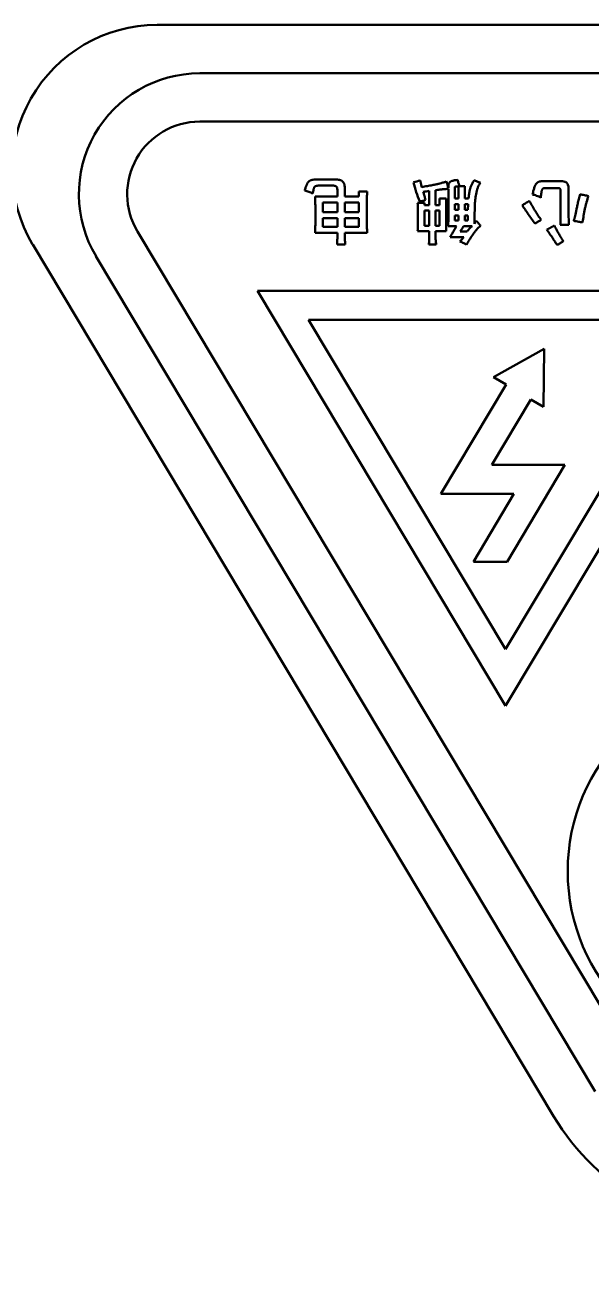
# Model space of a CAD drawing. Header units: millimetres. Extents: x 845401 to 948039, y 511594 to 550263.
# Drawn here: x 913676.32 to 913685.69, y 544566.58 to 544587.22 of the extents above; entities that cross this region are included whole.
import ezdxf

# ---------------------------------------------------------------- set-up
doc = ezdxf.new("R2010")
doc.units = ezdxf.units.MM
doc.layers.add('可见 (ISO)', color=7, linetype='Continuous', lineweight=50)

# ---------------------------------------------------------------- blocks, each defined once
blk = doc.blocks.new('A$C2A4E01FC')
at = {"layer": '可见 (ISO)', "color": 251}
for p, q in [((1341.815, 562.351), (1321.815, 562.351)), ((1322.521, 561.551), (1341.11, 561.551)), ((1322.521, 560.751), (1341.11, 560.751)), ((1324.432, 559.792), (1324.786, 559.792)), ((1324.737, 559.693), (1324.496, 559.693)), ((1324.801, 559.51), (1324.801, 559.622)), ((1324.925, 559.658), (1324.925, 559.51)), ((1325.156, 559.51), (1325.156, 559.596)), ((1325.156, 559.596), (1325.294, 559.596)), ((1326.321, 559.369), (1326.321, 559.606)), ((1326.427, 559.617), (1326.427, 559.369)), ((1326.64, 559.657), (1326.64, 559.685)), ((1326.64, 559.194), (1326.64, 559.638)), ((1326.746, 559.478), (1326.746, 559.663)), ((1326.804, 559.676), (1326.804, 559.478)), ((1326.828, 559.683), (1326.91, 559.683)), ((1326.91, 559.683), (1326.91, 559.478)), ((1328.198, 559.765), (1328.528, 559.765)), ((1328.464, 559.652), (1328.251, 559.652)), ((1328.497, 559.217), (1328.497, 559.608)), ((1328.63, 559.655), (1328.63, 559.221)), ((1324.433, 559.51), (1324.801, 559.51)), ((1324.561, 559.411), (1324.801, 559.411)), ((1324.561, 559.251), (1324.561, 559.411)), ((1324.801, 559.411), (1324.801, 559.251)), ((1324.925, 559.51), (1325.156, 559.51)), ((1324.925, 559.411), (1325.156, 559.411)), ((1324.925, 559.251), (1324.925, 559.411)), ((1325.156, 559.411), (1325.156, 559.251)), ((1326.13, 559.41), (1326.245, 559.41)), ((1326.245, 559.41), (1326.245, 559.369)), ((1326.245, 559.369), (1326.321, 559.369)), ((1326.427, 559.369), (1326.494, 559.369)), ((1326.494, 559.369), (1326.494, 559.478)), ((1326.494, 559.478), (1326.605, 559.478)), ((1326.804, 559.478), (1326.746, 559.478)), ((1326.746, 559.388), (1326.804, 559.388)), ((1326.746, 559.291), (1326.746, 559.388)), ((1326.804, 559.388), (1326.804, 559.291)), ((1326.91, 559.478), (1326.973, 559.478)), ((1326.91, 559.388), (1326.968, 559.388)), ((1326.91, 559.291), (1326.91, 559.388)), ((1326.968, 559.388), (1326.964, 559.291)), ((1324.801, 559.251), (1324.561, 559.251)), ((1324.561, 559.156), (1324.801, 559.156)), ((1324.561, 559.009), (1324.561, 559.156)), ((1324.801, 559.156), (1324.801, 559.009)), ((1325.156, 559.251), (1324.925, 559.251)), ((1324.925, 559.156), (1325.156, 559.156)), ((1324.925, 559.009), (1324.925, 559.156)), ((1325.156, 559.156), (1325.156, 559.009)), ((1326.245, 559.279), (1326.321, 559.279)), ((1326.245, 559.027), (1326.245, 559.279)), ((1326.321, 559.279), (1326.321, 559.027)), ((1326.427, 559.279), (1326.494, 559.279)), ((1326.427, 559.027), (1326.427, 559.279)), ((1326.494, 559.279), (1326.494, 559.027)), ((1326.804, 559.291), (1326.746, 559.291)), ((1326.746, 559.201), (1326.804, 559.201)), ((1326.746, 559.114), (1326.746, 559.201)), ((1326.804, 559.201), (1326.804, 559.114)), ((1326.964, 559.291), (1326.91, 559.291)), ((1326.91, 559.201), (1326.963, 559.201)), ((1326.91, 559.114), (1326.91, 559.201)), ((1326.963, 559.201), (1326.963, 559.114)), ((1327.073, 559.189), (1327.073, 559.063)), ((1324.801, 559.009), (1324.561, 559.009)), ((1325.156, 559.009), (1324.925, 559.009)), ((1326.321, 559.027), (1326.245, 559.027)), ((1326.494, 559.027), (1326.427, 559.027)), ((1326.776, 559.024), (1326.636, 559.024)), ((1326.804, 559.114), (1326.746, 559.114)), ((1326.891, 559.024), (1327.031, 559.024)), ((1326.963, 559.114), (1326.91, 559.114)), ((1328.635, 559.042), (1328.492, 559.042)), ((1329.756, 545.119), (1321.491, 558.935)), ((1324.801, 558.91), (1324.433, 558.91)), ((1325.294, 558.91), (1324.925, 558.91)), ((1326.321, 558.937), (1326.13, 558.937)), ((1326.321, 558.885), (1326.321, 558.937)), ((1326.605, 558.937), (1326.427, 558.937)), ((1326.427, 558.937), (1326.427, 558.885)), ((1326.895, 558.842), (1326.667, 558.842)), ((1326.948, 558.932), (1326.832, 558.932)), ((1319.756, 558.719), (1328.382, 544.297)), ((1324.93, 558.719), (1324.797, 558.719)), ((1326.436, 558.719), (1326.317, 558.719)), ((1329.069, 544.708), (1320.804, 558.524)), ((1323.478, 557.951), (1331.691, 557.951)), ((1327.585, 551.086), (1323.478, 557.951)), ((1331.691, 557.951), (1327.585, 551.086)), ((1327.585, 552.021), (1324.324, 557.471)), ((1324.324, 557.471), (1330.845, 557.471)), ((1330.845, 557.471), (1327.585, 552.021)), ((1327.389, 556.524), (1328.227, 556.991)), ((1328.227, 556.991), (1328.212, 556.031)), ((1327.595, 556.401), (1327.389, 556.524)), ((1326.512, 554.591), (1327.595, 556.401)), ((1328.006, 556.154), (1327.358, 555.071)), ((1328.212, 556.031), (1328.006, 556.154)), ((1327.358, 555.071), (1328.57, 555.071)), ((1328.57, 555.071), (1327.613, 553.471)), ((1327.724, 554.591), (1326.512, 554.591)), ((1327.054, 553.471), (1327.724, 554.591)), ((1327.613, 553.471), (1327.054, 553.471))]:
    blk.add_line(p, q, dxfattribs=at)
for centre, radius in [((1332.3, 551.351), 19.758), ((1331.815, 548.351), 3.2)]:
    blk.add_circle(centre, radius, dxfattribs=at)
for centre, radius, start, end in [((1332.3, 551.351), 28, 43.8274, 316.1726), ((1321.815, 559.951), 2.4, 90, 210.888), ((1322.521, 559.551), 2, 90, 210.888), ((1322.521, 559.551), 1.2, 90, 210.888), ((1325.9, 560.537), 0.806, 281.6008, 289.8471), ((1323.053, 559.203), 3.587, 357.1376, 359.8597), ((1332.219, 559.224), 3.589, 180.047, 182.9131), ((1331.815, 546.351), 4, 210.888, 329.112)]:
    blk.add_arc(centre, radius, start, end, dxfattribs=at)
for points, knots in [([(1324.26, 559.611), (1324.265, 559.628), (1324.272, 559.653), (1324.284, 559.684), (1324.292, 559.703), (1324.3, 559.72), (1324.307, 559.735), (1324.316, 559.748), (1324.324, 559.758), (1324.332, 559.766), (1324.343, 559.773), (1324.354, 559.779), (1324.367, 559.784), (1324.381, 559.787), (1324.403, 559.791), (1324.42, 559.792), (1324.432, 559.792)], [0, 0, 0, 0, 0.0000537116, 0.0000770763, 0.0000981406, 0.0001170739, 0.0001337856, 0.0001483756, 0.0001609264, 0.0001726849, 0.0001847575, 0.0001976316, 0.0002111889, 0.0002259021, 0.0002417342, 0.0002771096, 0.0002771096, 0.0002771096, 0.0002771096]), ([(1324.786, 559.792), (1324.797, 559.792), (1324.812, 559.792), (1324.832, 559.789), (1324.845, 559.785), (1324.857, 559.781), (1324.869, 559.775), (1324.879, 559.769), (1324.888, 559.761), (1324.897, 559.752), (1324.904, 559.742), (1324.91, 559.731), (1324.915, 559.718), (1324.919, 559.705), (1324.923, 559.685), (1324.925, 559.669), (1324.925, 559.658)], [0, 0, 0, 0, 0.0000314386, 0.0000457774, 0.0000593554, 0.0000722026, 0.0000846443, 0.000096858, 0.0001087245, 0.0001208026, 0.0001331633, 0.000145845, 0.0001590003, 0.0001729289, 0.0001877579, 0.0002200341, 0.0002200341, 0.0002200341, 0.0002200341]), ([(1326.64, 559.685), (1326.64, 559.699), (1326.642, 559.714), (1326.647, 559.727), (1326.649, 559.732), (1326.652, 559.737), (1326.656, 559.742), (1326.661, 559.75), (1326.668, 559.756), (1326.676, 559.76), (1326.679, 559.762), (1326.683, 559.764), (1326.686, 559.765), (1326.69, 559.767), (1326.695, 559.769), (1326.699, 559.77), (1326.704, 559.772), (1326.709, 559.773), (1326.714, 559.774), (1326.719, 559.776), (1326.725, 559.777), (1326.731, 559.778), (1326.737, 559.78), (1326.743, 559.781), (1326.75, 559.782), (1326.765, 559.784), (1326.78, 559.786), (1326.795, 559.787)], [0, 0, 0, 0, 0.0000415288, 0.0000415288, 0.0000415288, 0.0000594589, 0.0000594589, 0.0000594589, 0.0000865363, 0.0000865363, 0.0000865363, 0.0000979707, 0.0000979707, 0.0000979707, 0.0001112376, 0.0001112376, 0.0001112376, 0.0001264567, 0.0001264567, 0.0001264567, 0.000143781, 0.000143781, 0.000143781, 0.000163006, 0.000163006, 0.000163006, 0.0002082126, 0.0002082126, 0.0002082126, 0.0002082126]), ([(1326.795, 559.787), (1326.797, 559.769), (1326.803, 559.741), (1326.817, 559.706), (1326.825, 559.69), (1326.828, 559.683)], [0, 0, 0, 0, 0.0000557195, 0.0000866129, 0.0001103763, 0.0001103763, 0.0001103763, 0.0001103763]), ([(1326.973, 559.478), (1326.975, 559.497), (1326.978, 559.528), (1326.985, 559.571), (1326.989, 559.601), (1326.995, 559.628), (1327, 559.648), (1327.008, 559.669), (1327.016, 559.691), (1327.027, 559.713), (1327.043, 559.744), (1327.057, 559.767), (1327.067, 559.783)], [0, 0, 0, 0, 0.0000573774, 0.0000918254, 0.0001300117, 0.0001504706, 0.0001716241, 0.000193888, 0.0002173311, 0.0002417015, 0.0002673674, 0.0003223125, 0.0003223125, 0.0003223125, 0.0003223125]), ([(1327.067, 559.783), (1327.082, 559.773), (1327.115, 559.757), (1327.151, 559.747), (1327.169, 559.743)], [0, 0, 0, 0, 0.0000542303, 0.0001101348, 0.0001101348, 0.0001101348, 0.0001101348]), ([(1324.395, 559.561), (1324.373, 559.572), (1324.329, 559.591), (1324.283, 559.606), (1324.26, 559.611)], [0, 0, 0, 0, 0.0000730814, 0.0001440627, 0.0001440627, 0.0001440627, 0.0001440627]), ([(1324.496, 559.693), (1324.486, 559.692), (1324.472, 559.692), (1324.455, 559.689), (1324.444, 559.686), (1324.435, 559.682), (1324.428, 559.677), (1324.422, 559.672), (1324.418, 559.665), (1324.415, 559.657), (1324.412, 559.648), (1324.409, 559.637), (1324.406, 559.625), (1324.403, 559.611), (1324.399, 559.589), (1324.396, 559.572), (1324.395, 559.561)], [0, 0, 0, 0, 0.0000291436, 0.0000414198, 0.0000523538, 0.000061869, 0.0000704541, 0.0000781509, 0.0000856188, 0.0000938002, 0.0001033199, 0.000114418, 0.0001270003, 0.0001409102, 0.0001563536, 0.0001918641, 0.0001918641, 0.0001918641, 0.0001918641]), ([(1324.801, 559.622), (1324.801, 559.632), (1324.8, 559.647), (1324.793, 559.665), (1324.786, 559.675), (1324.776, 559.683), (1324.76, 559.691), (1324.746, 559.693), (1324.737, 559.693)], [0, 0, 0, 0, 0.0000313081, 0.0000445029, 0.000056662, 0.0000684342, 0.0000808367, 0.0001093893, 0.0001093893, 0.0001093893, 0.0001093893]), ([(1325.294, 559.596), (1325.294, 559.59), (1325.293, 559.581), (1325.292, 559.567), (1325.292, 559.554), (1325.292, 559.539), (1325.291, 559.523), (1325.291, 559.505), (1325.291, 559.485), (1325.29, 559.464), (1325.29, 559.442), (1325.29, 559.417), (1325.29, 559.391), (1325.289, 559.364), (1325.289, 559.323), (1325.289, 559.292), (1325.289, 559.271)], [0, 0, 0, 0, 0.0000178854, 0.0000292284, 0.0000421152, 0.0000568842, 0.0000730264, 0.0000908851, 0.0001104603, 0.0001315806, 0.0001542438, 0.0001786239, 0.0002047208, 0.0002323629, 0.0002615501, 0.0003250741, 0.0003250741, 0.0003250741, 0.0003250741]), ([(1326.164, 559.429), (1326.144, 559.481), (1326.106, 559.586), (1326.076, 559.693), (1326.062, 559.747)], [0, 0, 0, 0, 0.0001674687, 0.0003340893, 0.0003340893, 0.0003340893, 0.0003340893]), ([(1326.197, 559.669), (1326.229, 559.675), (1326.274, 559.683), (1326.332, 559.693), (1326.369, 559.7), (1326.403, 559.707), (1326.432, 559.713), (1326.457, 559.718), (1326.485, 559.724), (1326.516, 559.731), (1326.557, 559.744), (1326.585, 559.755), (1326.602, 559.765)], [0, 0, 0, 0, 0.0000963741, 0.0001384742, 0.0001763936, 0.0002105019, 0.0002404632, 0.000266414, 0.0002882226, 0.0003261092, 0.0003600835, 0.0004178635, 0.0004178635, 0.0004178635, 0.0004178635]), ([(1326.223, 559.59), (1326.225, 559.581), (1326.229, 559.568), (1326.235, 559.549), (1326.239, 559.533), (1326.245, 559.516), (1326.252, 559.49), (1326.259, 559.47), (1326.263, 559.456)], [0, 0, 0, 0, 0.0000267933, 0.0000422199, 0.0000588965, 0.0000770882, 0.0000966429, 0.0001398689, 0.0001398689, 0.0001398689, 0.0001398689]), ([(1326.64, 559.638), (1326.636, 559.638), (1326.625, 559.638), (1326.607, 559.637), (1326.583, 559.635), (1326.557, 559.633), (1326.529, 559.63), (1326.485, 559.624), (1326.451, 559.62), (1326.427, 559.617)], [0, 0, 0, 0, 0.0000120194, 0.0000324699, 0.0000556921, 0.0000817201, 0.0001105313, 0.0001421667, 0.0002138263, 0.0002138263, 0.0002138263, 0.0002138263]), ([(1326.746, 559.663), (1326.746, 559.666), (1326.747, 559.67), (1326.751, 559.674), (1326.754, 559.676), (1326.758, 559.677), (1326.763, 559.677), (1326.77, 559.677), (1326.779, 559.677), (1326.79, 559.677), (1326.798, 559.676), (1326.803, 559.676), (1326.804, 559.676)], [0, 0, 0, 0, 0.00000883637, 0.00001285503, 0.00001732075, 0.00002049487, 0.00002567055, 0.00003255833, 0.00004133919, 0.00005201746, 0.00006459434, 0.00006666197, 0.00006666197, 0.00006666197, 0.00006666197]), ([(1327.169, 559.743), (1327.161, 559.731), (1327.15, 559.714), (1327.138, 559.688), (1327.129, 559.668), (1327.121, 559.647), (1327.114, 559.625), (1327.108, 559.601), (1327.101, 559.569), (1327.093, 559.529), (1327.086, 559.48), (1327.081, 559.431), (1327.075, 559.334), (1327.074, 559.254), (1327.073, 559.189)], [0, 0, 0, 0, 0.0000411486, 0.0000624466, 0.0000842322, 0.0001066472, 0.0001297516, 0.0001536001, 0.000178113, 0.0002277615, 0.0002769336, 0.0003256794, 0.0003740934, 0.0005658465, 0.0005658465, 0.0005658465, 0.0005658465]), ([(1328.033, 559.547), (1328.038, 559.57), (1328.045, 559.603), (1328.057, 559.645), (1328.066, 559.67), (1328.075, 559.692), (1328.083, 559.71), (1328.092, 559.724), (1328.102, 559.735), (1328.112, 559.743), (1328.122, 559.75), (1328.133, 559.755), (1328.145, 559.76), (1328.157, 559.763), (1328.175, 559.765), (1328.188, 559.765), (1328.198, 559.765)], [0, 0, 0, 0, 0.0000713846, 0.0001018445, 0.0001286975, 0.0001521282, 0.0001721154, 0.0001888987, 0.0002029026, 0.00021536, 0.000227661, 0.0002399607, 0.0002522533, 0.000264844, 0.000277874, 0.0003054042, 0.0003054042, 0.0003054042, 0.0003054042]), ([(1328.251, 559.652), (1328.244, 559.652), (1328.234, 559.653), (1328.222, 559.651), (1328.214, 559.649), (1328.208, 559.646), (1328.202, 559.642), (1328.197, 559.637), (1328.193, 559.63), (1328.189, 559.622), (1328.186, 559.612), (1328.183, 559.598), (1328.18, 559.582), (1328.177, 559.564), (1328.172, 559.534), (1328.17, 559.509), (1328.168, 559.492)], [0, 0, 0, 0, 0.0000198537, 0.0000284087, 0.0000363004, 0.0000435788, 0.000050493, 0.0000573237, 0.0000642793, 0.0000726237, 0.0000836117, 0.0000970506, 0.0001129354, 0.0001316554, 0.0001528873, 0.0002033569, 0.0002033569, 0.0002033569, 0.0002033569]), ([(1328.497, 559.608), (1328.497, 559.614), (1328.496, 559.624), (1328.493, 559.634), (1328.489, 559.641), (1328.484, 559.646), (1328.476, 559.65), (1328.469, 559.652), (1328.464, 559.652)], [0, 0, 0, 0, 0.00001906344, 0.00002698558, 0.00003394147, 0.00004045312, 0.00004702913, 0.00006151927, 0.00006151927, 0.00006151927, 0.00006151927]), ([(1328.528, 559.765), (1328.542, 559.765), (1328.562, 559.762), (1328.586, 559.75), (1328.6, 559.738), (1328.612, 559.722), (1328.624, 559.695), (1328.628, 559.672), (1328.63, 559.655)], [0, 0, 0, 0, 0.0000414066, 0.000059972, 0.0000782611, 0.0000972923, 0.0001180783, 0.0001667353, 0.0001667353, 0.0001667353, 0.0001667353]), ([(1324.437, 559.203), (1324.438, 559.236), (1324.437, 559.284), (1324.437, 559.346), (1324.436, 559.386), (1324.436, 559.423), (1324.434, 559.463), (1324.434, 559.492), (1324.433, 559.51)], [0, 0, 0, 0, 0.0000999357, 0.0001440662, 0.0001844211, 0.000220827, 0.0002532913, 0.000306727, 0.000306727, 0.000306727, 0.000306727]), ([(1326.135, 559.176), (1326.135, 559.201), (1326.135, 559.236), (1326.134, 559.282), (1326.134, 559.313), (1326.133, 559.341), (1326.132, 559.373), (1326.131, 559.395), (1326.13, 559.41)], [0, 0, 0, 0, 0.0000741804, 0.0001074939, 0.0001378909, 0.000165888, 0.0001911387, 0.0002339443, 0.0002339443, 0.0002339443, 0.0002339443]), ([(1326.263, 559.456), (1326.248, 559.45), (1326.215, 559.439), (1326.181, 559.432), (1326.164, 559.429)], [0, 0, 0, 0, 0.0000497926, 0.0001035725, 0.0001035725, 0.0001035725, 0.0001035725]), ([(1326.605, 559.478), (1326.604, 559.459), (1326.603, 559.429), (1326.602, 559.388), (1326.601, 559.354), (1326.601, 559.318), (1326.6, 559.266), (1326.6, 559.226), (1326.6, 559.198)], [0, 0, 0, 0, 0.000057556, 0.0000893277, 0.000123331, 0.0001592197, 0.0001973384, 0.0002795835, 0.0002795835, 0.0002795835, 0.0002795835]), ([(1327.86, 559.37), (1327.88, 559.38), (1327.92, 559.401), (1327.959, 559.428), (1327.978, 559.442)], [0, 0, 0, 0, 0.0000657038, 0.0001385347, 0.0001385347, 0.0001385347, 0.0001385347]), ([(1328.074, 559.065), (1328.036, 559.116), (1327.963, 559.217), (1327.893, 559.32), (1327.86, 559.37)], [0, 0, 0, 0, 0.0001925462, 0.0003732832, 0.0003732832, 0.0003732832, 0.0003732832]), ([(1327.978, 559.442), (1327.995, 559.412), (1328.02, 559.367), (1328.054, 559.31), (1328.079, 559.27), (1328.103, 559.232), (1328.135, 559.184), (1328.159, 559.149), (1328.175, 559.127)], [0, 0, 0, 0, 0.00010335, 0.000152405, 0.0001995786, 0.000245114, 0.0002888765, 0.0003711355, 0.0003711355, 0.0003711355, 0.0003711355]), ([(1328.168, 559.492), (1328.146, 559.505), (1328.103, 559.527), (1328.056, 559.542), (1328.033, 559.547)], [0, 0, 0, 0, 0.0000751912, 0.0001466404, 0.0001466404, 0.0001466404, 0.0001466404]), ([(1328.715, 559.11), (1328.718, 559.117), (1328.722, 559.13), (1328.728, 559.149), (1328.732, 559.167), (1328.737, 559.187), (1328.742, 559.21), (1328.747, 559.236), (1328.753, 559.264), (1328.759, 559.295), (1328.766, 559.327), (1328.773, 559.36), (1328.781, 559.395), (1328.79, 559.432), (1328.803, 559.484), (1328.813, 559.524), (1328.82, 559.551)], [0, 0, 0, 0, 0.0000239349, 0.0000397956, 0.0000583544, 0.0000793287, 0.0001030556, 0.0001293701, 0.0001582396, 0.0001892291, 0.0002218349, 0.0002562623, 0.0002921793, 0.000329884, 0.0003692497, 0.0004529733, 0.0004529733, 0.0004529733, 0.0004529733]), ([(1328.82, 559.551), (1328.844, 559.545), (1328.889, 559.534), (1328.935, 559.525), (1328.958, 559.521)], [0, 0, 0, 0, 0.0000734805, 0.0001410058, 0.0001410058, 0.0001410058, 0.0001410058]), ([(1328.958, 559.521), (1328.947, 559.488), (1328.931, 559.438), (1328.914, 559.369), (1328.901, 559.315), (1328.889, 559.259), (1328.875, 559.182), (1328.866, 559.123), (1328.861, 559.083)], [0, 0, 0, 0, 0.0001044862, 0.0001585647, 0.000214065, 0.0002708887, 0.0003290279, 0.0004495883, 0.0004495883, 0.0004495883, 0.0004495883]), ([(1324.433, 558.91), (1324.434, 558.925), (1324.435, 558.951), (1324.436, 558.987), (1324.436, 559.022), (1324.437, 559.061), (1324.437, 559.122), (1324.438, 559.17), (1324.437, 559.203)], [0, 0, 0, 0, 0.0000460544, 0.0000759416, 0.0001102845, 0.0001492626, 0.0001927028, 0.0002931456, 0.0002931456, 0.0002931456, 0.0002931456]), ([(1325.289, 559.271), (1325.289, 559.23), (1325.29, 559.172), (1325.29, 559.097), (1325.29, 559.049), (1325.291, 559.006), (1325.292, 558.961), (1325.293, 558.929), (1325.294, 558.91)], [0, 0, 0, 0, 0.0001229468, 0.0001763503, 0.0002242607, 0.0002666791, 0.0003036036, 0.0003613359, 0.0003613359, 0.0003613359, 0.0003613359]), ([(1326.13, 558.937), (1326.131, 558.952), (1326.132, 558.974), (1326.133, 559.007), (1326.134, 559.035), (1326.134, 559.066), (1326.135, 559.113), (1326.135, 559.15), (1326.135, 559.176)], [0, 0, 0, 0, 0.0000428034, 0.0000683961, 0.0000967351, 0.000127989, 0.0001619875, 0.0002385678, 0.0002385678, 0.0002385678, 0.0002385678]), ([(1326.6, 559.198), (1326.6, 559.171), (1326.6, 559.131), (1326.601, 559.08), (1326.601, 559.046), (1326.602, 559.015), (1326.603, 558.979), (1326.604, 558.953), (1326.605, 558.937)], [0, 0, 0, 0, 0.0000825927, 0.0001195114, 0.0001535134, 0.0001847717, 0.0002131117, 0.0002612341, 0.0002612341, 0.0002612341, 0.0002612341]), ([(1328.492, 559.042), (1328.493, 559.053), (1328.494, 559.071), (1328.495, 559.096), (1328.496, 559.117), (1328.496, 559.139), (1328.497, 559.173), (1328.497, 559.199), (1328.497, 559.217)], [0, 0, 0, 0, 0.0000340485, 0.0000534687, 0.0000744214, 0.0000970906, 0.0001214733, 0.0001748718, 0.0001748718, 0.0001748718, 0.0001748718]), ([(1326.667, 558.842), (1326.676, 558.855), (1326.69, 558.877), (1326.707, 558.908), (1326.722, 558.934), (1326.736, 558.96), (1326.754, 558.99), (1326.767, 559.011), (1326.776, 559.024)], [0, 0, 0, 0, 0.0000487293, 0.00007679, 0.0001073667, 0.0001376431, 0.0001653446, 0.0002122978, 0.0002122978, 0.0002122978, 0.0002122978]), ([(1326.832, 558.932), (1326.842, 558.945), (1326.863, 558.975), (1326.881, 559.006), (1326.891, 559.024)], [0, 0, 0, 0, 0.0000485855, 0.0001091214, 0.0001091214, 0.0001091214, 0.0001091214]), ([(1327.173, 559.029), (1327.15, 559.009), (1327.116, 558.975), (1327.073, 558.924), (1327.041, 558.881), (1327.012, 558.837), (1326.976, 558.782), (1326.954, 558.741), (1326.94, 558.714)], [0, 0, 0, 0, 0.0000931622, 0.0001442242, 0.0001986774, 0.0002530119, 0.0003034566, 0.0003931544, 0.0003931544, 0.0003931544, 0.0003931544]), ([(1327.031, 559.024), (1327.016, 559.008), (1326.986, 558.979), (1326.96, 558.947), (1326.948, 558.932)], [0, 0, 0, 0, 0.0000657053, 0.0001239839, 0.0001239839, 0.0001239839, 0.0001239839]), ([(1327.073, 559.063), (1327.074, 559.071), (1327.079, 559.089), (1327.092, 559.103), (1327.099, 559.109)], [0, 0, 0, 0, 0.00002397968, 0.00005482141, 0.00005482141, 0.00005482141, 0.00005482141]), ([(1327.099, 559.109), (1327.112, 559.097), (1327.137, 559.071), (1327.161, 559.044), (1327.173, 559.029)], [0, 0, 0, 0, 0.0000522239, 0.0001090078, 0.0001090078, 0.0001090078, 0.0001090078]), ([(1328.175, 559.127), (1328.159, 559.117), (1328.126, 559.096), (1328.092, 559.076), (1328.074, 559.065)], [0, 0, 0, 0, 0.0000566973, 0.0001183653, 0.0001183653, 0.0001183653, 0.0001183653]), ([(1328.441, 558.71), (1328.43, 558.727), (1328.412, 558.754), (1328.387, 558.792), (1328.366, 558.822), (1328.344, 558.855), (1328.312, 558.903), (1328.287, 558.94), (1328.269, 558.965)], [0, 0, 0, 0, 0.0000623917, 0.000097206, 0.000134307, 0.0001740268, 0.0002160351, 0.0003072946, 0.0003072946, 0.0003072946, 0.0003072946]), ([(1328.394, 559.032), (1328.407, 559.007), (1328.426, 558.971), (1328.452, 558.923), (1328.471, 558.89), (1328.489, 558.858), (1328.513, 558.819), (1328.531, 558.79), (1328.544, 558.772)], [0, 0, 0, 0, 0.0000839561, 0.0001235362, 0.000161833, 0.0001986189, 0.0002339002, 0.0003001635, 0.0003001635, 0.0003001635, 0.0003001635]), ([(1328.861, 559.083), (1328.839, 559.086), (1328.791, 559.096), (1328.742, 559.105), (1328.715, 559.11)], [0, 0, 0, 0, 0.0000647347, 0.0001477466, 0.0001477466, 0.0001477466, 0.0001477466]), ([(1324.797, 558.719), (1324.798, 558.731), (1324.798, 558.75), (1324.8, 558.777), (1324.8, 558.8), (1324.801, 558.825), (1324.801, 558.862), (1324.802, 558.89), (1324.801, 558.91)], [0, 0, 0, 0, 0.0000364467, 0.0000575812, 0.0000805925, 0.0001053202, 0.000132105, 0.000191166, 0.000191166, 0.000191166, 0.000191166]), ([(1324.925, 558.91), (1324.925, 558.876), (1324.926, 558.812), (1324.928, 558.748), (1324.93, 558.719)], [0, 0, 0, 0, 0.0001033783, 0.0001911937, 0.0001911937, 0.0001911937, 0.0001911937]), ([(1326.317, 558.719), (1326.318, 558.729), (1326.319, 558.746), (1326.32, 558.768), (1326.32, 558.788), (1326.321, 558.81), (1326.321, 558.842), (1326.322, 558.867), (1326.321, 558.885)], [0, 0, 0, 0, 0.0000309625, 0.0000490101, 0.0000689325, 0.0000903995, 0.0001137515, 0.000165775, 0.000165775, 0.000165775, 0.000165775]), ([(1326.427, 558.885), (1326.427, 558.868), (1326.427, 558.844), (1326.428, 558.813), (1326.429, 558.792), (1326.431, 558.772), (1326.433, 558.748), (1326.435, 558.73), (1326.436, 558.719)], [0, 0, 0, 0, 0.0000492786, 0.0000719523, 0.000093267, 0.0001134018, 0.0001321799, 0.000166064, 0.000166064, 0.000166064, 0.000166064]), ([(1326.827, 558.768), (1326.839, 558.779), (1326.851, 558.79), (1326.874, 558.815), (1326.885, 558.828), (1326.895, 558.842)], [0, 0, 0, 0, 0.00500677, 0.00500677, 0.01007966, 0.01007966, 0.01007966, 0.01007966]), ([(1326.94, 558.714), (1326.926, 558.725), (1326.889, 558.745), (1326.85, 558.76), (1326.827, 558.768)], [0, 0, 0, 0, 0.0000530615, 0.0001255769, 0.0001255769, 0.0001255769, 0.0001255769]), ([(1328.544, 558.772), (1328.527, 558.762), (1328.493, 558.741), (1328.459, 558.721), (1328.441, 558.71)], [0, 0, 0, 0, 0.0000570447, 0.0001198876, 0.0001198876, 0.0001198876, 0.0001198876])]:
    blk.add_open_spline(points, degree=3, knots=knots, dxfattribs=at)
for points, degree in [([(1326.174, 559.778), (1326.185, 559.724), (1326.197, 559.669)], 2), ([(1326.321, 559.606), (1326.289, 559.6), (1326.256, 559.594), (1326.223, 559.59)], 3), ([(1326.602, 559.765), (1326.617, 559.729), (1326.629, 559.693), (1326.64, 559.657)], 3), ([(1328.269, 558.965), (1328.332, 558.997), (1328.394, 559.032)], 2)]:
    blk.add_open_spline(points, degree=degree, dxfattribs=at)

msp = doc.modelspace()

# ---------------------------------------------------------------- block references
msp.add_blockref('A$C2A4E01FC', (912356.693, 544024.865))

doc.saveas('drawing.dxf')
